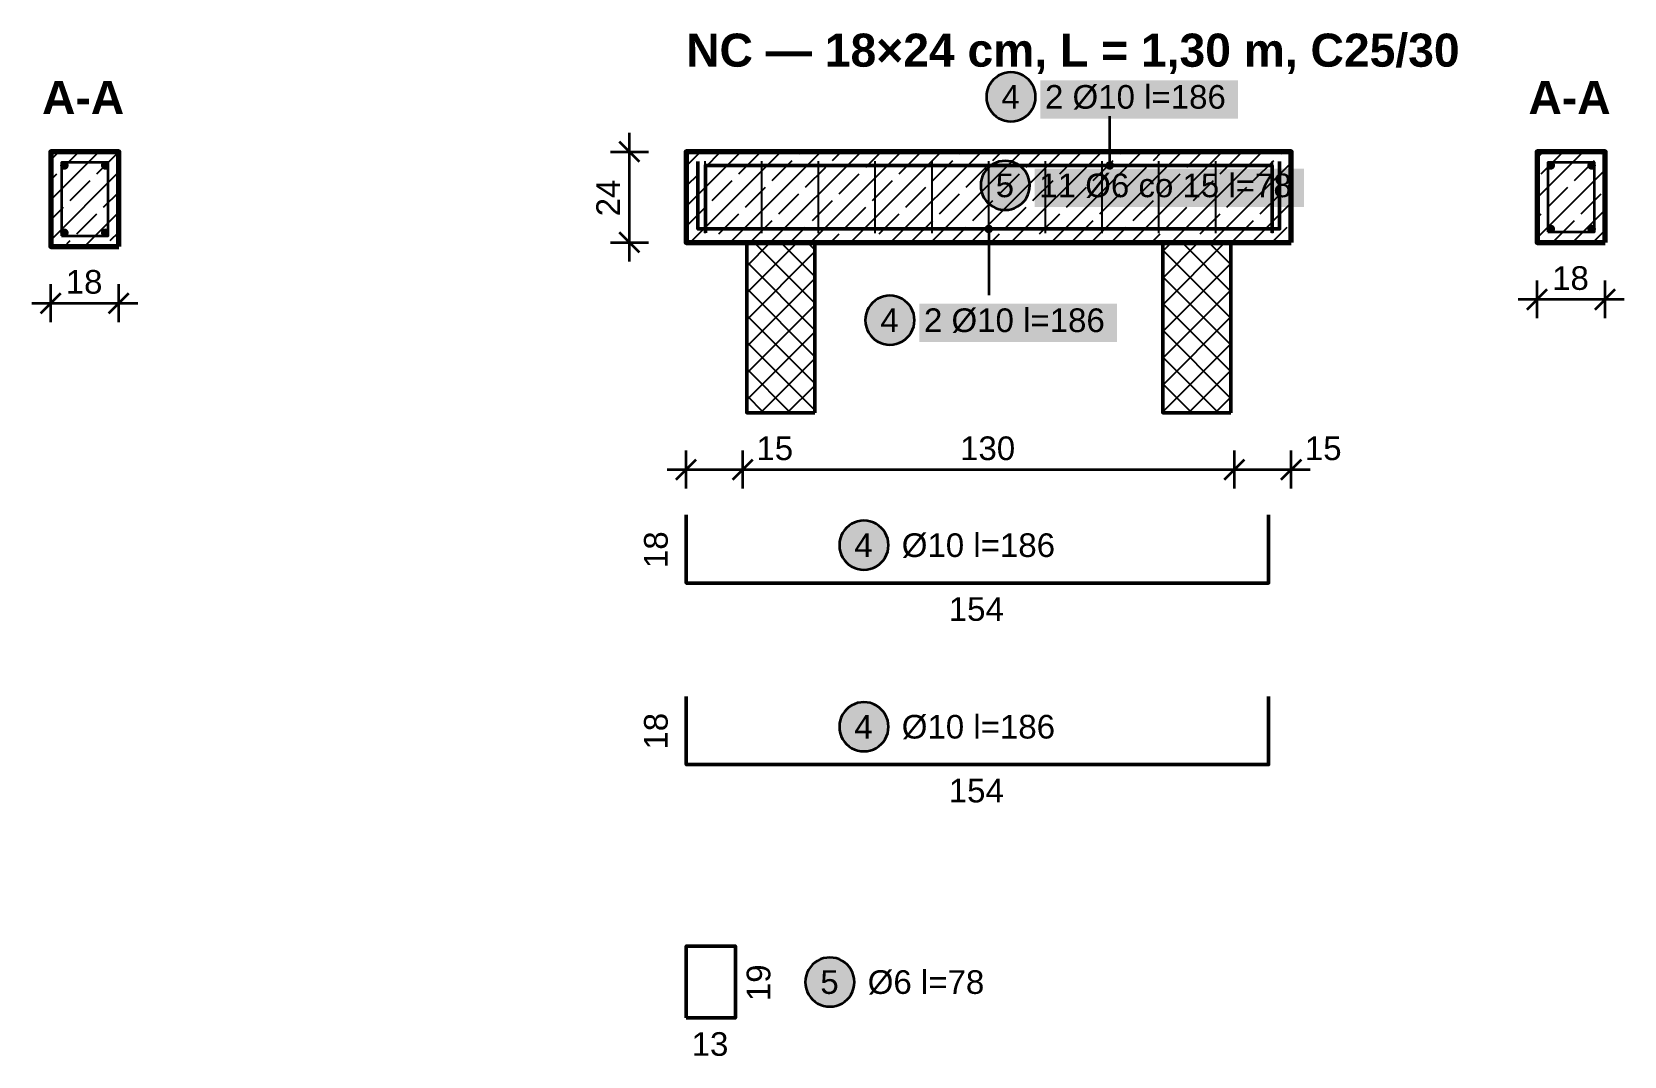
# Model space of a CAD drawing. Header units: metres. Extents: x 0.1 to 10.3, y -9.2 to -0.1.
# Drawn here: x 6.13 to 10.34, y -2.766 to -0.058 of the extents above; entities that cross this region are included whole.
import ezdxf

# ---------------------------------------------------------------- set-up
doc = ezdxf.new("R2010")
doc.units = ezdxf.units.M
for name, color, linetype, lineweight in [('A-KRESKOWANIE', 8, 'Continuous', 18), ('A-MASKA', 7, 'Continuous', 18), ('A-OPISY', 2, 'Continuous', 25), ('K-KONSTR', 7, 'Continuous', 50), ('K-WYMIARY', 1, 'Continuous', 25), ('K-ZBROJENIE', 1, 'Continuous', 100), ('K-ZBROJENIE-OPIS', 2, 'Continuous', 25)]:
    doc.layers.add(name, color=color, linetype=linetype, lineweight=lineweight)
doc.styles.add('PL_ARIAL', font='arial.ttf')
doc.styles.add('PL_ARIAL_B', font='arialbd.ttf')

msp = doc.modelspace()

# ---------------------------------------------------------------- hatches: boundary and pattern name
at = {"layer": 'A-MASKA', "true_color": 0xffffff}
for points in [[(8.7962, -0.2873), (9.3188, -0.2873), (9.3188, -0.186), (8.7962, -0.186)], [(8.7812, -0.5212), (9.4938, -0.5212), (9.4938, -0.42), (8.7812, -0.42)], [(8.4762, -0.8777), (8.9988, -0.8777), (8.9988, -0.7765), (8.4762, -0.7765)]]:
    msp.add_hatch(color=7, dxfattribs=at).paths.add_polyline_path(points)
at = {"layer": 'K-ZBROJENIE', "true_color": 0x000000}
for points in [[(6.2273, -0.411), (6.2272, -0.4121), (6.227, -0.4132), (6.2268, -0.4143), (6.2264, -0.4153), (6.2259, -0.4163), (6.2254, -0.4173), (6.2247, -0.4181), (6.224, -0.419), (6.2231, -0.4197), (6.2223, -0.4204), (6.2213, -0.4209), (6.2203, -0.4214), (6.2193, -0.4218), (6.2182, -0.422), (6.2171, -0.4222), (6.216, -0.4223), (6.2149, -0.4222), (6.2138, -0.422), (6.2127, -0.4218), (6.2117, -0.4214), (6.2107, -0.4209), (6.2097, -0.4204), (6.2089, -0.4197), (6.208, -0.419), (6.2073, -0.4181), (6.2066, -0.4173), (6.2061, -0.4163), (6.2056, -0.4153), (6.2052, -0.4143), (6.205, -0.4132), (6.2048, -0.4121), (6.2047, -0.411), (6.2048, -0.4099), (6.205, -0.4088), (6.2052, -0.4077), (6.2056, -0.4067), (6.2061, -0.4057), (6.2066, -0.4047), (6.2073, -0.4039), (6.208, -0.403), (6.2089, -0.4023), (6.2097, -0.4016), (6.2107, -0.4011), (6.2117, -0.4006), (6.2127, -0.4002), (6.2138, -0.4), (6.2149, -0.3998), (6.216, -0.3998), (6.2171, -0.3998), (6.2182, -0.4), (6.2193, -0.4002), (6.2203, -0.4006), (6.2213, -0.4011), (6.2223, -0.4016), (6.2231, -0.4023), (6.224, -0.403), (6.2247, -0.4039), (6.2254, -0.4047), (6.2259, -0.4057), (6.2264, -0.4067), (6.2268, -0.4077), (6.227, -0.4088), (6.2272, -0.4099)], [(6.3353, -0.411), (6.3352, -0.4121), (6.335, -0.4132), (6.3348, -0.4143), (6.3344, -0.4153), (6.3339, -0.4163), (6.3334, -0.4173), (6.3327, -0.4181), (6.332, -0.419), (6.3311, -0.4197), (6.3303, -0.4204), (6.3293, -0.4209), (6.3283, -0.4214), (6.3273, -0.4218), (6.3262, -0.422), (6.3251, -0.4222), (6.324, -0.4223), (6.3229, -0.4222), (6.3218, -0.422), (6.3207, -0.4218), (6.3197, -0.4214), (6.3187, -0.4209), (6.3177, -0.4204), (6.3169, -0.4197), (6.316, -0.419), (6.3153, -0.4181), (6.3146, -0.4173), (6.3141, -0.4163), (6.3136, -0.4153), (6.3132, -0.4143), (6.313, -0.4132), (6.3128, -0.4121), (6.3128, -0.411), (6.3128, -0.4099), (6.313, -0.4088), (6.3132, -0.4077), (6.3136, -0.4067), (6.3141, -0.4057), (6.3146, -0.4047), (6.3153, -0.4039), (6.316, -0.403), (6.3169, -0.4023), (6.3177, -0.4016), (6.3187, -0.4011), (6.3197, -0.4006), (6.3207, -0.4002), (6.3218, -0.4), (6.3229, -0.3998), (6.324, -0.3998), (6.3251, -0.3998), (6.3262, -0.4), (6.3273, -0.4002), (6.3283, -0.4006), (6.3293, -0.4011), (6.3303, -0.4016), (6.3311, -0.4023), (6.332, -0.403), (6.3327, -0.4039), (6.3334, -0.4047), (6.3339, -0.4057), (6.3344, -0.4067), (6.3348, -0.4077), (6.335, -0.4088), (6.3352, -0.4099)], [(10.1573, -0.411), (10.1572, -0.4121), (10.157, -0.4132), (10.1568, -0.4143), (10.1564, -0.4153), (10.1559, -0.4163), (10.1554, -0.4173), (10.1547, -0.4181), (10.154, -0.419), (10.1531, -0.4197), (10.1523, -0.4204), (10.1513, -0.4209), (10.1503, -0.4214), (10.1493, -0.4218), (10.1482, -0.422), (10.1471, -0.4222), (10.146, -0.4223), (10.1449, -0.4222), (10.1438, -0.422), (10.1427, -0.4218), (10.1417, -0.4214), (10.1407, -0.4209), (10.1397, -0.4204), (10.1389, -0.4197), (10.138, -0.419), (10.1373, -0.4181), (10.1366, -0.4173), (10.1361, -0.4163), (10.1356, -0.4153), (10.1352, -0.4143), (10.135, -0.4132), (10.1348, -0.4121), (10.1348, -0.411), (10.1348, -0.4099), (10.135, -0.4088), (10.1352, -0.4077), (10.1356, -0.4067), (10.1361, -0.4057), (10.1366, -0.4047), (10.1373, -0.4039), (10.138, -0.403), (10.1389, -0.4023), (10.1397, -0.4016), (10.1407, -0.4011), (10.1417, -0.4006), (10.1427, -0.4002), (10.1438, -0.4), (10.1449, -0.3998), (10.146, -0.3998), (10.1471, -0.3998), (10.1482, -0.4), (10.1493, -0.4002), (10.1503, -0.4006), (10.1513, -0.4011), (10.1523, -0.4016), (10.1531, -0.4023), (10.154, -0.403), (10.1547, -0.4039), (10.1554, -0.4047), (10.1559, -0.4057), (10.1564, -0.4067), (10.1568, -0.4077), (10.157, -0.4088), (10.1572, -0.4099)], [(10.2652, -0.411), (10.2652, -0.4121), (10.265, -0.4132), (10.2648, -0.4143), (10.2644, -0.4153), (10.2639, -0.4163), (10.2634, -0.4173), (10.2627, -0.4181), (10.262, -0.419), (10.2611, -0.4197), (10.2603, -0.4204), (10.2593, -0.4209), (10.2583, -0.4214), (10.2573, -0.4218), (10.2562, -0.422), (10.2551, -0.4222), (10.254, -0.4223), (10.2529, -0.4222), (10.2518, -0.422), (10.2507, -0.4218), (10.2497, -0.4214), (10.2487, -0.4209), (10.2477, -0.4204), (10.2469, -0.4197), (10.246, -0.419), (10.2453, -0.4181), (10.2446, -0.4173), (10.2441, -0.4163), (10.2436, -0.4153), (10.2432, -0.4143), (10.243, -0.4132), (10.2428, -0.4121), (10.2427, -0.411), (10.2428, -0.4099), (10.243, -0.4088), (10.2432, -0.4077), (10.2436, -0.4067), (10.2441, -0.4057), (10.2446, -0.4047), (10.2453, -0.4039), (10.246, -0.403), (10.2469, -0.4023), (10.2477, -0.4016), (10.2487, -0.4011), (10.2497, -0.4006), (10.2507, -0.4002), (10.2518, -0.4), (10.2529, -0.3998), (10.254, -0.3998), (10.2551, -0.3998), (10.2562, -0.4), (10.2573, -0.4002), (10.2583, -0.4006), (10.2593, -0.4011), (10.2603, -0.4016), (10.2611, -0.4023), (10.262, -0.403), (10.2627, -0.4039), (10.2634, -0.4047), (10.2639, -0.4057), (10.2644, -0.4067), (10.2648, -0.4077), (10.265, -0.4088), (10.2652, -0.4099)], [(6.2273, -0.589), (6.2272, -0.5901), (6.227, -0.5912), (6.2268, -0.5923), (6.2264, -0.5933), (6.2259, -0.5943), (6.2254, -0.5953), (6.2247, -0.5961), (6.224, -0.597), (6.2231, -0.5977), (6.2223, -0.5984), (6.2213, -0.5989), (6.2203, -0.5994), (6.2193, -0.5998), (6.2182, -0.6), (6.2171, -0.6002), (6.216, -0.6002), (6.2149, -0.6002), (6.2138, -0.6), (6.2127, -0.5998), (6.2117, -0.5994), (6.2107, -0.5989), (6.2097, -0.5984), (6.2089, -0.5977), (6.208, -0.597), (6.2073, -0.5961), (6.2066, -0.5953), (6.2061, -0.5943), (6.2056, -0.5933), (6.2052, -0.5923), (6.205, -0.5912), (6.2048, -0.5901), (6.2047, -0.589), (6.2048, -0.5879), (6.205, -0.5868), (6.2052, -0.5857), (6.2056, -0.5847), (6.2061, -0.5837), (6.2066, -0.5827), (6.2073, -0.5819), (6.208, -0.581), (6.2089, -0.5803), (6.2097, -0.5796), (6.2107, -0.5791), (6.2117, -0.5786), (6.2127, -0.5782), (6.2138, -0.578), (6.2149, -0.5778), (6.216, -0.5777), (6.2171, -0.5778), (6.2182, -0.578), (6.2193, -0.5782), (6.2203, -0.5786), (6.2213, -0.5791), (6.2223, -0.5796), (6.2231, -0.5803), (6.224, -0.581), (6.2247, -0.5819), (6.2254, -0.5827), (6.2259, -0.5837), (6.2264, -0.5847), (6.2268, -0.5857), (6.227, -0.5868), (6.2272, -0.5879)], [(6.3353, -0.589), (6.3352, -0.5901), (6.335, -0.5912), (6.3348, -0.5923), (6.3344, -0.5933), (6.3339, -0.5943), (6.3334, -0.5953), (6.3327, -0.5961), (6.332, -0.597), (6.3311, -0.5977), (6.3303, -0.5984), (6.3293, -0.5989), (6.3283, -0.5994), (6.3273, -0.5998), (6.3262, -0.6), (6.3251, -0.6002), (6.324, -0.6002), (6.3229, -0.6002), (6.3218, -0.6), (6.3207, -0.5998), (6.3197, -0.5994), (6.3187, -0.5989), (6.3177, -0.5984), (6.3169, -0.5977), (6.316, -0.597), (6.3153, -0.5961), (6.3146, -0.5953), (6.3141, -0.5943), (6.3136, -0.5933), (6.3132, -0.5923), (6.313, -0.5912), (6.3128, -0.5901), (6.3128, -0.589), (6.3128, -0.5879), (6.313, -0.5868), (6.3132, -0.5857), (6.3136, -0.5847), (6.3141, -0.5837), (6.3146, -0.5827), (6.3153, -0.5819), (6.316, -0.581), (6.3169, -0.5803), (6.3177, -0.5796), (6.3187, -0.5791), (6.3197, -0.5786), (6.3207, -0.5782), (6.3218, -0.578), (6.3229, -0.5778), (6.324, -0.5777), (6.3251, -0.5778), (6.3262, -0.578), (6.3273, -0.5782), (6.3283, -0.5786), (6.3293, -0.5791), (6.3303, -0.5796), (6.3311, -0.5803), (6.332, -0.581), (6.3327, -0.5819), (6.3334, -0.5827), (6.3339, -0.5837), (6.3344, -0.5847), (6.3348, -0.5857), (6.335, -0.5868), (6.3352, -0.5879)], [(10.1573, -0.579), (10.1572, -0.5801), (10.157, -0.5812), (10.1568, -0.5823), (10.1564, -0.5833), (10.1559, -0.5843), (10.1554, -0.5853), (10.1547, -0.5861), (10.154, -0.587), (10.1531, -0.5877), (10.1523, -0.5884), (10.1513, -0.5889), (10.1503, -0.5894), (10.1493, -0.5898), (10.1482, -0.59), (10.1471, -0.5902), (10.146, -0.5902), (10.1449, -0.5902), (10.1438, -0.59), (10.1427, -0.5898), (10.1417, -0.5894), (10.1407, -0.5889), (10.1397, -0.5884), (10.1389, -0.5877), (10.138, -0.587), (10.1373, -0.5861), (10.1366, -0.5853), (10.1361, -0.5843), (10.1356, -0.5833), (10.1352, -0.5823), (10.135, -0.5812), (10.1348, -0.5801), (10.1348, -0.579), (10.1348, -0.5779), (10.135, -0.5768), (10.1352, -0.5757), (10.1356, -0.5747), (10.1361, -0.5737), (10.1366, -0.5727), (10.1373, -0.5719), (10.138, -0.571), (10.1389, -0.5703), (10.1397, -0.5696), (10.1407, -0.5691), (10.1417, -0.5686), (10.1427, -0.5682), (10.1438, -0.568), (10.1449, -0.5678), (10.146, -0.5677), (10.1471, -0.5678), (10.1482, -0.568), (10.1493, -0.5682), (10.1503, -0.5686), (10.1513, -0.5691), (10.1523, -0.5696), (10.1531, -0.5703), (10.154, -0.571), (10.1547, -0.5719), (10.1554, -0.5727), (10.1559, -0.5737), (10.1564, -0.5747), (10.1568, -0.5757), (10.157, -0.5768), (10.1572, -0.5779)], [(10.2652, -0.579), (10.2652, -0.5801), (10.265, -0.5812), (10.2648, -0.5823), (10.2644, -0.5833), (10.2639, -0.5843), (10.2634, -0.5853), (10.2627, -0.5861), (10.262, -0.587), (10.2611, -0.5877), (10.2603, -0.5884), (10.2593, -0.5889), (10.2583, -0.5894), (10.2573, -0.5898), (10.2562, -0.59), (10.2551, -0.5902), (10.254, -0.5902), (10.2529, -0.5902), (10.2518, -0.59), (10.2507, -0.5898), (10.2497, -0.5894), (10.2487, -0.5889), (10.2477, -0.5884), (10.2469, -0.5877), (10.246, -0.587), (10.2453, -0.5861), (10.2446, -0.5853), (10.2441, -0.5843), (10.2436, -0.5833), (10.2432, -0.5823), (10.243, -0.5812), (10.2428, -0.5801), (10.2427, -0.579), (10.2428, -0.5779), (10.243, -0.5768), (10.2432, -0.5757), (10.2436, -0.5747), (10.2441, -0.5737), (10.2446, -0.5727), (10.2453, -0.5719), (10.246, -0.571), (10.2469, -0.5703), (10.2477, -0.5696), (10.2487, -0.5691), (10.2497, -0.5686), (10.2507, -0.5682), (10.2518, -0.568), (10.2529, -0.5678), (10.254, -0.5677), (10.2551, -0.5678), (10.2562, -0.568), (10.2573, -0.5682), (10.2583, -0.5686), (10.2593, -0.5691), (10.2603, -0.5696), (10.2611, -0.5703), (10.262, -0.571), (10.2627, -0.5719), (10.2634, -0.5727), (10.2639, -0.5737), (10.2644, -0.5747), (10.2648, -0.5757), (10.265, -0.5768), (10.2652, -0.5779)]]:
    msp.add_hatch(color=7, dxfattribs=at).paths.add_polyline_path(points)
at = {"layer": 'K-ZBROJENIE-OPIS', "true_color": 0xffffff}
for points in [[(8.7837, -0.2298), (8.7832, -0.2213), (8.7815, -0.2129), (8.7788, -0.2049), (8.775, -0.1973), (8.7703, -0.1902), (8.7647, -0.1838), (8.7583, -0.1782), (8.7512, -0.1735), (8.7436, -0.1697), (8.7356, -0.167), (8.7272, -0.1653), (8.7187, -0.1648), (8.7103, -0.1653), (8.7019, -0.167), (8.6939, -0.1697), (8.6862, -0.1735), (8.6792, -0.1782), (8.6728, -0.1838), (8.6672, -0.1902), (8.6625, -0.1973), (8.6587, -0.2049), (8.656, -0.2129), (8.6543, -0.2213), (8.6537, -0.2298), (8.6543, -0.2382), (8.656, -0.2466), (8.6587, -0.2546), (8.6625, -0.2623), (8.6672, -0.2693), (8.6728, -0.2757), (8.6792, -0.2813), (8.6862, -0.286), (8.6939, -0.2898), (8.7019, -0.2925), (8.7103, -0.2942), (8.7187, -0.2948), (8.7272, -0.2942), (8.7356, -0.2925), (8.7436, -0.2898), (8.7512, -0.286), (8.7583, -0.2813), (8.7647, -0.2757), (8.7703, -0.2693), (8.775, -0.2623), (8.7788, -0.2546), (8.7815, -0.2466), (8.7832, -0.2382)], [(8.7687, -0.4637), (8.7681, -0.4553), (8.7664, -0.4469), (8.7637, -0.4389), (8.7599, -0.4313), (8.7552, -0.4242), (8.7496, -0.4178), (8.7432, -0.4122), (8.7362, -0.4075), (8.7285, -0.4037), (8.7205, -0.401), (8.7121, -0.3993), (8.7037, -0.3987), (8.6952, -0.3993), (8.6868, -0.401), (8.6788, -0.4037), (8.6712, -0.4075), (8.6641, -0.4122), (8.6577, -0.4178), (8.6521, -0.4242), (8.6474, -0.4313), (8.6436, -0.4389), (8.6409, -0.4469), (8.6392, -0.4553), (8.6387, -0.4637), (8.6392, -0.4722), (8.6409, -0.4806), (8.6436, -0.4886), (8.6474, -0.4963), (8.6521, -0.5033), (8.6577, -0.5097), (8.6641, -0.5153), (8.6712, -0.52), (8.6788, -0.5238), (8.6868, -0.5265), (8.6952, -0.5282), (8.7037, -0.5288), (8.7121, -0.5282), (8.7205, -0.5265), (8.7285, -0.5238), (8.7362, -0.52), (8.7432, -0.5153), (8.7496, -0.5097), (8.7552, -0.5033), (8.7599, -0.4963), (8.7637, -0.4886), (8.7664, -0.4806), (8.7681, -0.4722)], [(8.4637, -0.8202), (8.4632, -0.8118), (8.4615, -0.8034), (8.4588, -0.7954), (8.455, -0.7877), (8.4503, -0.7807), (8.4447, -0.7743), (8.4383, -0.7687), (8.4312, -0.764), (8.4236, -0.7602), (8.4156, -0.7575), (8.4072, -0.7558), (8.3987, -0.7552), (8.3903, -0.7558), (8.3819, -0.7575), (8.3739, -0.7602), (8.3662, -0.764), (8.3592, -0.7687), (8.3528, -0.7743), (8.3472, -0.7807), (8.3425, -0.7877), (8.3387, -0.7954), (8.336, -0.8034), (8.3343, -0.8118), (8.3337, -0.8202), (8.3343, -0.8287), (8.336, -0.8371), (8.3387, -0.8451), (8.3425, -0.8527), (8.3472, -0.8598), (8.3528, -0.8662), (8.3592, -0.8718), (8.3662, -0.8765), (8.3739, -0.8803), (8.3819, -0.883), (8.3903, -0.8847), (8.3987, -0.8852), (8.4072, -0.8847), (8.4156, -0.883), (8.4236, -0.8803), (8.4312, -0.8765), (8.4383, -0.8718), (8.4447, -0.8662), (8.4503, -0.8598), (8.455, -0.8527), (8.4588, -0.8451), (8.4615, -0.8371), (8.4632, -0.8287)], [(8.395, -1.415), (8.3944, -1.4065), (8.3928, -1.3982), (8.3901, -1.3901), (8.3863, -1.3825), (8.3816, -1.3754), (8.376, -1.369), (8.3696, -1.3634), (8.3625, -1.3587), (8.3549, -1.3549), (8.3468, -1.3522), (8.3385, -1.3506), (8.33, -1.35), (8.3215, -1.3506), (8.3132, -1.3522), (8.3051, -1.3549), (8.2975, -1.3587), (8.2904, -1.3634), (8.284, -1.369), (8.2784, -1.3754), (8.2737, -1.3825), (8.2699, -1.3901), (8.2672, -1.3982), (8.2656, -1.4065), (8.265, -1.415), (8.2656, -1.4235), (8.2672, -1.4318), (8.2699, -1.4399), (8.2737, -1.4475), (8.2784, -1.4546), (8.284, -1.461), (8.2904, -1.4666), (8.2975, -1.4713), (8.3051, -1.4751), (8.3132, -1.4778), (8.3215, -1.4794), (8.33, -1.48), (8.3385, -1.4794), (8.3468, -1.4778), (8.3549, -1.4751), (8.3625, -1.4713), (8.3696, -1.4666), (8.376, -1.461), (8.3816, -1.4546), (8.3863, -1.4475), (8.3901, -1.4399), (8.3928, -1.4318), (8.3944, -1.4235)], [(8.395, -1.895), (8.3944, -1.8865), (8.3928, -1.8782), (8.3901, -1.8701), (8.3863, -1.8625), (8.3816, -1.8554), (8.376, -1.849), (8.3696, -1.8434), (8.3625, -1.8387), (8.3549, -1.8349), (8.3468, -1.8322), (8.3385, -1.8306), (8.33, -1.83), (8.3215, -1.8306), (8.3132, -1.8322), (8.3051, -1.8349), (8.2975, -1.8387), (8.2904, -1.8434), (8.284, -1.849), (8.2784, -1.8554), (8.2737, -1.8625), (8.2699, -1.8701), (8.2672, -1.8782), (8.2656, -1.8865), (8.265, -1.895), (8.2656, -1.9035), (8.2672, -1.9118), (8.2699, -1.9199), (8.2737, -1.9275), (8.2784, -1.9346), (8.284, -1.941), (8.2904, -1.9466), (8.2975, -1.9513), (8.3051, -1.9551), (8.3132, -1.9578), (8.3215, -1.9594), (8.33, -1.96), (8.3385, -1.9594), (8.3468, -1.9578), (8.3549, -1.9551), (8.3625, -1.9513), (8.3696, -1.9466), (8.376, -1.941), (8.3816, -1.9346), (8.3863, -1.9275), (8.3901, -1.9199), (8.3928, -1.9118), (8.3944, -1.9035)], [(8.305, -2.57), (8.3044, -2.5615), (8.3028, -2.5532), (8.3001, -2.5451), (8.2963, -2.5375), (8.2916, -2.5304), (8.286, -2.524), (8.2796, -2.5184), (8.2725, -2.5137), (8.2649, -2.5099), (8.2568, -2.5072), (8.2485, -2.5056), (8.24, -2.505), (8.2315, -2.5056), (8.2232, -2.5072), (8.2151, -2.5099), (8.2075, -2.5137), (8.2004, -2.5184), (8.194, -2.524), (8.1884, -2.5304), (8.1837, -2.5375), (8.1799, -2.5451), (8.1772, -2.5532), (8.1756, -2.5615), (8.175, -2.57), (8.1756, -2.5785), (8.1772, -2.5868), (8.1799, -2.5949), (8.1837, -2.6025), (8.1884, -2.6096), (8.194, -2.616), (8.2004, -2.6216), (8.2075, -2.6263), (8.2151, -2.6301), (8.2232, -2.6328), (8.2315, -2.6344), (8.24, -2.635), (8.2485, -2.6344), (8.2568, -2.6328), (8.2649, -2.6301), (8.2725, -2.6263), (8.2796, -2.6216), (8.286, -2.616), (8.2916, -2.6096), (8.2963, -2.6025), (8.3001, -2.5949), (8.3028, -2.5868), (8.3044, -2.5785)]]:
    msp.add_hatch(color=7, dxfattribs=at).paths.add_polyline_path(points)
at = {"layer": 'K-ZBROJENIE-OPIS', "true_color": 0x000000}
for points in [[(8.9913, -0.411), (8.9909, -0.4081), (8.9897, -0.4054), (8.988, -0.403), (8.9856, -0.4013), (8.9829, -0.4001), (8.98, -0.3998), (8.9771, -0.4001), (8.9744, -0.4013), (8.972, -0.403), (8.9703, -0.4054), (8.9691, -0.4081), (8.9688, -0.411), (8.9691, -0.4139), (8.9703, -0.4166), (8.972, -0.419), (8.9744, -0.4207), (8.9771, -0.4219), (8.98, -0.4223), (8.9829, -0.4219), (8.9856, -0.4207), (8.988, -0.419), (8.9897, -0.4166), (8.9909, -0.4139)], [(8.6713, -0.579), (8.6709, -0.5761), (8.6697, -0.5734), (8.668, -0.571), (8.6656, -0.5693), (8.6629, -0.5681), (8.66, -0.5677), (8.6571, -0.5681), (8.6544, -0.5693), (8.652, -0.571), (8.6503, -0.5734), (8.6491, -0.5761), (8.6487, -0.579), (8.6491, -0.5819), (8.6503, -0.5846), (8.652, -0.587), (8.6544, -0.5887), (8.6571, -0.5899), (8.66, -0.5902), (8.6629, -0.5899), (8.6656, -0.5887), (8.668, -0.587), (8.6697, -0.5846), (8.6709, -0.5819)]]:
    msp.add_hatch(color=7, dxfattribs=at).paths.add_polyline_path(points)

# ---------------------------------------------------------------- linework, layer by layer
at = {"layer": 'A-KRESKOWANIE', "lineweight": 25, "ltscale": 0.025}
for points in [[(6.18, -0.5022), (6.3072, -0.375)], [(6.18, -0.3961), (6.2011, -0.375)], [(6.2137, -0.4154), (6.2541, -0.375)], [(7.86, -0.5192), (8.0042, -0.375)], [(7.86, -0.4131), (7.8981, -0.375)], [(7.8703, -0.615), (8.1103, -0.375)], [(7.9108, -0.4154), (7.9512, -0.375)], [(7.9763, -0.615), (8.2163, -0.375)], [(8.0824, -0.615), (8.3224, -0.375)], [(8.1582, -0.3801), (8.1633, -0.375)], [(8.1885, -0.615), (8.4285, -0.375)], [(8.2466, -0.3977), (8.2694, -0.375)], [(8.2945, -0.615), (8.5345, -0.375)], [(8.335, -0.4154), (8.3754, -0.375)], [(8.4006, -0.615), (8.6406, -0.375)], [(8.5067, -0.615), (8.7467, -0.375)], [(8.5825, -0.3801), (8.5876, -0.375)], [(8.6127, -0.615), (8.8527, -0.375)], [(8.6709, -0.3977), (8.6936, -0.375)], [(8.7188, -0.615), (8.9588, -0.375)], [(8.7593, -0.4154), (8.7997, -0.375)], [(8.8249, -0.615), (9.0649, -0.375)], [(8.9309, -0.615), (9.1709, -0.375)], [(9.0068, -0.3801), (9.0118, -0.375)], [(9.037, -0.615), (9.277, -0.375)], [(9.0952, -0.3977), (9.1179, -0.375)], [(9.1431, -0.615), (9.3831, -0.375)], [(9.1835, -0.4154), (9.224, -0.375)], [(9.431, -0.3801), (9.4361, -0.375)], [(10.11, -0.4966), (10.2316, -0.375)], [(10.11, -0.3905), (10.1255, -0.375)], [(10.2796, -0.3801), (10.2846, -0.375)], [(6.3021, -0.4331), (6.3551, -0.3801)], [(7.9991, -0.4331), (8.0522, -0.3801)], [(8.0875, -0.4508), (8.1406, -0.3977)], [(8.1759, -0.4685), (8.229, -0.4154)], [(8.4234, -0.4331), (8.4764, -0.3801)], [(8.5118, -0.4508), (8.5648, -0.3977)], [(8.6002, -0.4685), (8.6532, -0.4154)], [(8.8477, -0.4331), (8.9007, -0.3801)], [(8.9361, -0.4508), (8.9891, -0.3977)], [(9.0245, -0.4685), (9.0775, -0.4154)], [(9.2491, -0.615), (9.46, -0.4041)], [(9.2719, -0.4331), (9.325, -0.3801)], [(9.3603, -0.4508), (9.4134, -0.3977)], [(10.1205, -0.4331), (10.1735, -0.3801)], [(10.2089, -0.4508), (10.2619, -0.3977)], [(6.18, -0.6082), (6.36, -0.4282)], [(6.18, -0.4491), (6.196, -0.4331)], [(6.2314, -0.5038), (6.2844, -0.4508)], [(7.86, -0.4662), (7.8931, -0.4331)], [(7.9284, -0.5038), (7.9815, -0.4508)], [(8.2643, -0.4861), (8.3173, -0.4331)], [(8.3527, -0.5038), (8.4057, -0.4508)], [(8.6886, -0.4861), (8.7416, -0.4331)], [(8.777, -0.5038), (8.83, -0.4508)], [(9.1128, -0.4861), (9.1659, -0.4331)], [(9.2012, -0.5038), (9.2543, -0.4508)], [(9.4487, -0.4685), (9.46, -0.4572)], [(10.11, -0.6027), (10.29, -0.4227)], [(6.3198, -0.5215), (6.36, -0.4813)], [(8.0168, -0.5215), (8.0699, -0.4685)], [(8.1052, -0.5392), (8.1582, -0.4861)], [(8.1936, -0.5568), (8.2466, -0.5038)], [(8.4411, -0.5215), (8.4941, -0.4685)], [(8.5295, -0.5392), (8.5825, -0.4861)], [(8.6179, -0.5568), (8.6709, -0.5038)], [(8.8654, -0.5215), (8.9184, -0.4685)], [(8.9537, -0.5392), (9.0068, -0.4861)], [(9.0421, -0.5568), (9.0952, -0.5038)], [(9.2896, -0.5215), (9.3426, -0.4685)], [(9.378, -0.5392), (9.431, -0.4861)], [(10.1381, -0.5215), (10.1912, -0.4685)], [(10.2265, -0.5392), (10.2796, -0.4861)], [(6.18, -0.5552), (6.2137, -0.5215)], [(6.2491, -0.5922), (6.3021, -0.5392)], [(6.2693, -0.625), (6.36, -0.5343)], [(7.86, -0.5722), (7.9108, -0.5215)], [(7.9461, -0.5922), (7.9991, -0.5392)], [(8.282, -0.5745), (8.335, -0.5215)], [(8.3704, -0.5922), (8.4234, -0.5392)], [(8.7063, -0.5745), (8.7593, -0.5215)], [(8.7946, -0.5922), (8.8477, -0.5392)], [(9.1305, -0.5745), (9.1835, -0.5215)], [(9.2189, -0.5922), (9.2719, -0.5392)], [(9.3552, -0.615), (9.46, -0.5102)], [(10.11, -0.5496), (10.1205, -0.5392)], [(10.2037, -0.615), (10.29, -0.5287)], [(6.3374, -0.6099), (6.36, -0.5873)], [(8.0345, -0.6099), (8.0875, -0.5568)], [(8.1354, -0.615), (8.1759, -0.5745)], [(8.4588, -0.6099), (8.5118, -0.5568)], [(8.5597, -0.615), (8.6002, -0.5745)], [(8.883, -0.6099), (8.9361, -0.5568)], [(8.984, -0.615), (9.0245, -0.5745)], [(9.3073, -0.6099), (9.3603, -0.5568)], [(9.4082, -0.615), (9.4487, -0.5745)], [(10.1558, -0.6099), (10.2089, -0.5568)], [(10.2568, -0.615), (10.29, -0.5818)], [(6.2163, -0.625), (6.2314, -0.6099)], [(7.9233, -0.615), (7.9284, -0.6099)], [(8.02, -0.7481), (8.1531, -0.615)], [(8.02, -0.6774), (8.0824, -0.615)], [(8.2, -0.7754), (8.0396, -0.615)], [(8.2, -0.7047), (8.1103, -0.615)], [(8.2, -0.634), (8.181, -0.615)], [(8.2415, -0.615), (8.2643, -0.5922)], [(8.3476, -0.615), (8.3527, -0.6099)], [(8.6658, -0.615), (8.6886, -0.5922)], [(8.7718, -0.615), (8.777, -0.6099)], [(9.09, -0.615), (9.1128, -0.5922)], [(9.12, -0.7795), (9.2845, -0.615)], [(9.12, -0.7088), (9.2138, -0.615)], [(9.12, -0.6381), (9.1431, -0.615)], [(9.3, -0.744), (9.171, -0.615)], [(9.1961, -0.615), (9.2012, -0.6099)], [(9.3, -0.6733), (9.2417, -0.615)], [(8.02, -0.8188), (8.2, -0.6388)], [(8.2, -0.8461), (8.02, -0.6661)], [(9.3, -0.8147), (9.12, -0.6347)], [(9.12, -0.8502), (9.3, -0.6702)], [(8.02, -0.8895), (8.2, -0.7095)], [(9.3, -0.8854), (9.12, -0.7054)], [(8.2, -0.9168), (8.02, -0.7368)], [(9.12, -0.9209), (9.3, -0.7409)], [(8.02, -0.9603), (8.2, -0.7803)], [(9.3, -0.9561), (9.12, -0.7761)], [(8.2, -0.9875), (8.02, -0.8075)], [(9.12, -0.9916), (9.3, -0.8116)], [(8.02, -1.031), (8.2, -0.851)], [(8.2, -1.0582), (8.02, -0.8782)], [(9.3, -1.0269), (9.12, -0.8469)], [(9.12, -1.0623), (9.3, -0.8823)], [(8.0567, -1.065), (8.2, -0.9217)], [(9.2674, -1.065), (9.12, -0.9176)], [(8.1361, -1.065), (8.02, -0.9489)], [(9.188, -1.065), (9.3, -0.953)], [(8.1274, -1.065), (8.2, -0.9924)], [(9.1967, -1.065), (9.12, -0.9883)], [(8.0654, -1.065), (8.02, -1.0196)], [(9.2588, -1.065), (9.3, -1.0238)], [(8.1981, -1.065), (8.2, -1.0631)], [(9.126, -1.065), (9.12, -1.059)]]:
    msp.add_lwpolyline(points, dxfattribs=at)
at = {"layer": 'K-KONSTR', "lineweight": 70, "ltscale": 0.025}
for points in [[(6.36, -0.625), (6.36, -0.375), (6.18, -0.375), (6.18, -0.625)], [(9.46, -0.615), (9.46, -0.375), (7.86, -0.375), (7.86, -0.615)], [(10.29, -0.615), (10.29, -0.375), (10.11, -0.375), (10.11, -0.615)]]:
    msp.add_lwpolyline(points, close=True, dxfattribs=at)
at = {"layer": 'K-KONSTR', "lineweight": 50, "ltscale": 0.025}
for points in [[(8.2, -1.065), (8.2, -0.615), (8.02, -0.615), (8.02, -1.065)], [(9.3, -1.065), (9.3, -0.615), (9.12, -0.615), (9.12, -1.065)]]:
    msp.add_lwpolyline(points, close=True, dxfattribs=at)
at = {"layer": 'K-WYMIARY', "lineweight": 35, "ltscale": 0.025}
for points in [[(7.71, -0.665), (7.71, -0.325)], [(7.66, -0.375), (7.76, -0.375)], [(7.7365, -0.4015), (7.6835, -0.3485)], [(7.7365, -0.6415), (7.6835, -0.5885)], [(7.66, -0.615), (7.76, -0.615)], [(10.11, -0.815), (10.11, -0.715)], [(10.29, -0.815), (10.29, -0.715)], [(6.1535, -0.8015), (6.2065, -0.7485)], [(6.18, -0.825), (6.18, -0.725)], [(6.3335, -0.8015), (6.3865, -0.7485)], [(6.36, -0.825), (6.36, -0.725)], [(10.0835, -0.7915), (10.1365, -0.7385)], [(10.2635, -0.7915), (10.3165, -0.7385)], [(6.13, -0.775), (6.41, -0.775)], [(10.06, -0.765), (10.34, -0.765)], [(7.86, -1.265), (7.86, -1.165)], [(8.01, -1.265), (8.01, -1.165)], [(9.31, -1.265), (9.31, -1.165)], [(9.46, -1.265), (9.46, -1.165)], [(7.81, -1.215), (9.51, -1.215)], [(7.8335, -1.2415), (7.8865, -1.1885)], [(7.9835, -1.2415), (8.0365, -1.1885)], [(9.2835, -1.2415), (9.3365, -1.1885)], [(9.4335, -1.2415), (9.4865, -1.1885)]]:
    msp.add_lwpolyline(points, dxfattribs=at)
at = {"layer": 'K-ZBROJENIE', "lineweight": 35, "ltscale": 0.025}
for points in [[(6.208, -0.597), (6.332, -0.597), (6.332, -0.403), (6.208, -0.403)], [(10.138, -0.587), (10.262, -0.587), (10.262, -0.403), (10.138, -0.403)]]:
    msp.add_lwpolyline(points, close=True, dxfattribs=at)
at = {"layer": 'K-ZBROJENIE', "lineweight": 50, "ltscale": 0.025}
for points in [[(7.891, -0.401), (7.891, -0.579), (9.429, -0.579), (9.429, -0.401)], [(7.911, -0.589), (7.911, -0.411), (9.409, -0.411), (9.409, -0.589)], [(7.86, -1.335), (7.86, -1.515), (9.4, -1.515), (9.4, -1.335)], [(7.86, -1.815), (7.86, -1.995), (9.4, -1.995), (9.4, -1.815)]]:
    msp.add_lwpolyline(points, dxfattribs=at)
at = {"layer": 'K-ZBROJENIE', "lineweight": 25, "ltscale": 0.025}
for points in [[(7.91, -0.59), (7.91, -0.4)], [(8.06, -0.59), (8.06, -0.4)], [(8.21, -0.59), (8.21, -0.4)], [(8.36, -0.59), (8.36, -0.4)], [(8.51, -0.59), (8.51, -0.4)], [(8.66, -0.59), (8.66, -0.4)], [(8.81, -0.59), (8.81, -0.4)], [(8.96, -0.59), (8.96, -0.4)], [(9.11, -0.59), (9.11, -0.4)], [(9.26, -0.59), (9.26, -0.4)], [(9.41, -0.59), (9.41, -0.4)]]:
    msp.add_lwpolyline(points, dxfattribs=at)
at = {"layer": 'K-ZBROJENIE', "lineweight": 50, "ltscale": 0.025}
msp.add_lwpolyline([(7.86, -2.665), (7.99, -2.665), (7.99, -2.475), (7.86, -2.475)], close=True, dxfattribs=at)
at = {"layer": 'K-ZBROJENIE-OPIS', "lineweight": 35, "ltscale": 0.025}
for points in [[(8.7837, -0.2298), (8.7832, -0.2213), (8.7815, -0.2129), (8.7788, -0.2049), (8.775, -0.1973), (8.7703, -0.1902), (8.7647, -0.1838), (8.7583, -0.1782), (8.7512, -0.1735), (8.7436, -0.1697), (8.7356, -0.167), (8.7272, -0.1653), (8.7187, -0.1648), (8.7103, -0.1653), (8.7019, -0.167), (8.6939, -0.1697), (8.6862, -0.1735), (8.6792, -0.1782), (8.6728, -0.1838), (8.6672, -0.1902), (8.6625, -0.1973), (8.6587, -0.2049), (8.656, -0.2129), (8.6543, -0.2213), (8.6537, -0.2298), (8.6543, -0.2382), (8.656, -0.2466), (8.6587, -0.2546), (8.6625, -0.2623), (8.6672, -0.2693), (8.6728, -0.2757), (8.6792, -0.2813), (8.6862, -0.286), (8.6939, -0.2898), (8.7019, -0.2925), (8.7103, -0.2942), (8.7187, -0.2948), (8.7272, -0.2942), (8.7356, -0.2925), (8.7436, -0.2898), (8.7512, -0.286), (8.7583, -0.2813), (8.7647, -0.2757), (8.7703, -0.2693), (8.775, -0.2623), (8.7788, -0.2546), (8.7815, -0.2466), (8.7832, -0.2382)], [(8.7687, -0.4637), (8.7681, -0.4553), (8.7664, -0.4469), (8.7637, -0.4389), (8.7599, -0.4313), (8.7552, -0.4242), (8.7496, -0.4178), (8.7432, -0.4122), (8.7362, -0.4075), (8.7285, -0.4037), (8.7205, -0.401), (8.7121, -0.3993), (8.7037, -0.3987), (8.6952, -0.3993), (8.6868, -0.401), (8.6788, -0.4037), (8.6712, -0.4075), (8.6641, -0.4122), (8.6577, -0.4178), (8.6521, -0.4242), (8.6474, -0.4313), (8.6436, -0.4389), (8.6409, -0.4469), (8.6392, -0.4553), (8.6387, -0.4637), (8.6392, -0.4722), (8.6409, -0.4806), (8.6436, -0.4886), (8.6474, -0.4963), (8.6521, -0.5033), (8.6577, -0.5097), (8.6641, -0.5153), (8.6712, -0.52), (8.6788, -0.5238), (8.6868, -0.5265), (8.6952, -0.5282), (8.7037, -0.5288), (8.7121, -0.5282), (8.7205, -0.5265), (8.7285, -0.5238), (8.7362, -0.52), (8.7432, -0.5153), (8.7496, -0.5097), (8.7552, -0.5033), (8.7599, -0.4963), (8.7637, -0.4886), (8.7664, -0.4806), (8.7681, -0.4722)], [(8.4637, -0.8202), (8.4632, -0.8118), (8.4615, -0.8034), (8.4588, -0.7954), (8.455, -0.7877), (8.4503, -0.7807), (8.4447, -0.7743), (8.4383, -0.7687), (8.4312, -0.764), (8.4236, -0.7602), (8.4156, -0.7575), (8.4072, -0.7558), (8.3987, -0.7552), (8.3903, -0.7558), (8.3819, -0.7575), (8.3739, -0.7602), (8.3662, -0.764), (8.3592, -0.7687), (8.3528, -0.7743), (8.3472, -0.7807), (8.3425, -0.7877), (8.3387, -0.7954), (8.336, -0.8034), (8.3343, -0.8118), (8.3337, -0.8202), (8.3343, -0.8287), (8.336, -0.8371), (8.3387, -0.8451), (8.3425, -0.8527), (8.3472, -0.8598), (8.3528, -0.8662), (8.3592, -0.8718), (8.3662, -0.8765), (8.3739, -0.8803), (8.3819, -0.883), (8.3903, -0.8847), (8.3987, -0.8852), (8.4072, -0.8847), (8.4156, -0.883), (8.4236, -0.8803), (8.4312, -0.8765), (8.4383, -0.8718), (8.4447, -0.8662), (8.4503, -0.8598), (8.455, -0.8527), (8.4588, -0.8451), (8.4615, -0.8371), (8.4632, -0.8287)], [(8.395, -1.415), (8.3944, -1.4065), (8.3928, -1.3982), (8.3901, -1.3901), (8.3863, -1.3825), (8.3816, -1.3754), (8.376, -1.369), (8.3696, -1.3634), (8.3625, -1.3587), (8.3549, -1.3549), (8.3468, -1.3522), (8.3385, -1.3506), (8.33, -1.35), (8.3215, -1.3506), (8.3132, -1.3522), (8.3051, -1.3549), (8.2975, -1.3587), (8.2904, -1.3634), (8.284, -1.369), (8.2784, -1.3754), (8.2737, -1.3825), (8.2699, -1.3901), (8.2672, -1.3982), (8.2656, -1.4065), (8.265, -1.415), (8.2656, -1.4235), (8.2672, -1.4318), (8.2699, -1.4399), (8.2737, -1.4475), (8.2784, -1.4546), (8.284, -1.461), (8.2904, -1.4666), (8.2975, -1.4713), (8.3051, -1.4751), (8.3132, -1.4778), (8.3215, -1.4794), (8.33, -1.48), (8.3385, -1.4794), (8.3468, -1.4778), (8.3549, -1.4751), (8.3625, -1.4713), (8.3696, -1.4666), (8.376, -1.461), (8.3816, -1.4546), (8.3863, -1.4475), (8.3901, -1.4399), (8.3928, -1.4318), (8.3944, -1.4235)], [(8.395, -1.895), (8.3944, -1.8865), (8.3928, -1.8782), (8.3901, -1.8701), (8.3863, -1.8625), (8.3816, -1.8554), (8.376, -1.849), (8.3696, -1.8434), (8.3625, -1.8387), (8.3549, -1.8349), (8.3468, -1.8322), (8.3385, -1.8306), (8.33, -1.83), (8.3215, -1.8306), (8.3132, -1.8322), (8.3051, -1.8349), (8.2975, -1.8387), (8.2904, -1.8434), (8.284, -1.849), (8.2784, -1.8554), (8.2737, -1.8625), (8.2699, -1.8701), (8.2672, -1.8782), (8.2656, -1.8865), (8.265, -1.895), (8.2656, -1.9035), (8.2672, -1.9118), (8.2699, -1.9199), (8.2737, -1.9275), (8.2784, -1.9346), (8.284, -1.941), (8.2904, -1.9466), (8.2975, -1.9513), (8.3051, -1.9551), (8.3132, -1.9578), (8.3215, -1.9594), (8.33, -1.96), (8.3385, -1.9594), (8.3468, -1.9578), (8.3549, -1.9551), (8.3625, -1.9513), (8.3696, -1.9466), (8.376, -1.941), (8.3816, -1.9346), (8.3863, -1.9275), (8.3901, -1.9199), (8.3928, -1.9118), (8.3944, -1.9035)], [(8.305, -2.57), (8.3044, -2.5615), (8.3028, -2.5532), (8.3001, -2.5451), (8.2963, -2.5375), (8.2916, -2.5304), (8.286, -2.524), (8.2796, -2.5184), (8.2725, -2.5137), (8.2649, -2.5099), (8.2568, -2.5072), (8.2485, -2.5056), (8.24, -2.505), (8.2315, -2.5056), (8.2232, -2.5072), (8.2151, -2.5099), (8.2075, -2.5137), (8.2004, -2.5184), (8.194, -2.524), (8.1884, -2.5304), (8.1837, -2.5375), (8.1799, -2.5451), (8.1772, -2.5532), (8.1756, -2.5615), (8.175, -2.57), (8.1756, -2.5785), (8.1772, -2.5868), (8.1799, -2.5949), (8.1837, -2.6025), (8.1884, -2.6096), (8.194, -2.616), (8.2004, -2.6216), (8.2075, -2.6263), (8.2151, -2.6301), (8.2232, -2.6328), (8.2315, -2.6344), (8.24, -2.635), (8.2485, -2.6344), (8.2568, -2.6328), (8.2649, -2.6301), (8.2725, -2.6263), (8.2796, -2.6216), (8.286, -2.616), (8.2916, -2.6096), (8.2963, -2.6025), (8.3001, -2.5949), (8.3028, -2.5868), (8.3044, -2.5785)]]:
    msp.add_lwpolyline(points, close=True, dxfattribs=at)
for points in [[(8.98, -0.411), (8.98, -0.281)], [(8.66, -0.579), (8.66, -0.754)]]:
    msp.add_lwpolyline(points, dxfattribs=at)

# ---------------------------------------------------------------- texts
at = {"layer": 'A-OPISY', "style": 'PL_ARIAL_B'}
for s, p in [('NC — 18×24 cm, L = 1,30 m, C25/30', (7.86, -0.15)), ('A-A', (6.157, -0.275)), ('A-A', (10.087, -0.275))]:
    msp.add_text(s, height=0.0875, dxfattribs=at).set_placement(p)
at = {"layer": 'K-WYMIARY', "style": 'PL_ARIAL'}
msp.add_text('24', height=0.0625, rotation=90, dxfattribs=at).set_placement((7.685, -0.5455))
for s, p in [('18', (6.2195, -0.75)), ('18', (10.1495, -0.74)), ('15', (8.0457, -1.19)), ('130', (8.5842, -1.19)), ('15', (9.4958, -1.19))]:
    msp.add_text(s, height=0.0625, dxfattribs=at).set_placement(p)
at = {"layer": 'K-ZBROJENIE-OPIS', "style": 'PL_ARIAL'}
for s, p in [('4', (8.6935, -0.261)), ('2 Ø10 l=186', (8.8087, -0.261)), ('5', (8.6784, -0.495)), ('11 Ø6 co 15 l=78', (8.7937, -0.495)), ('4', (8.3735, -0.8515)), ('2 Ø10 l=186', (8.4887, -0.8515)), ('4', (8.3047, -1.4462)), ('Ø10 l=186', (8.43, -1.4462)), ('154', (8.5542, -1.615)), ('4', (8.3047, -1.9262)), ('Ø10 l=186', (8.43, -1.9262)), ('154', (8.5542, -2.095)), ('5', (8.2147, -2.6013)), ('Ø6 l=78', (8.34, -2.6013)), ('13', (7.8745, -2.765))]:
    msp.add_text(s, height=0.0625, dxfattribs=at).set_placement(p)
for s, p in [('18', (7.8111, -1.4755)), ('18', (7.8111, -1.9555)), ('19', (8.0825, -2.6205))]:
    msp.add_text(s, height=0.0625, rotation=90, dxfattribs=at).set_placement(p)

doc.saveas('drawing.dxf')
